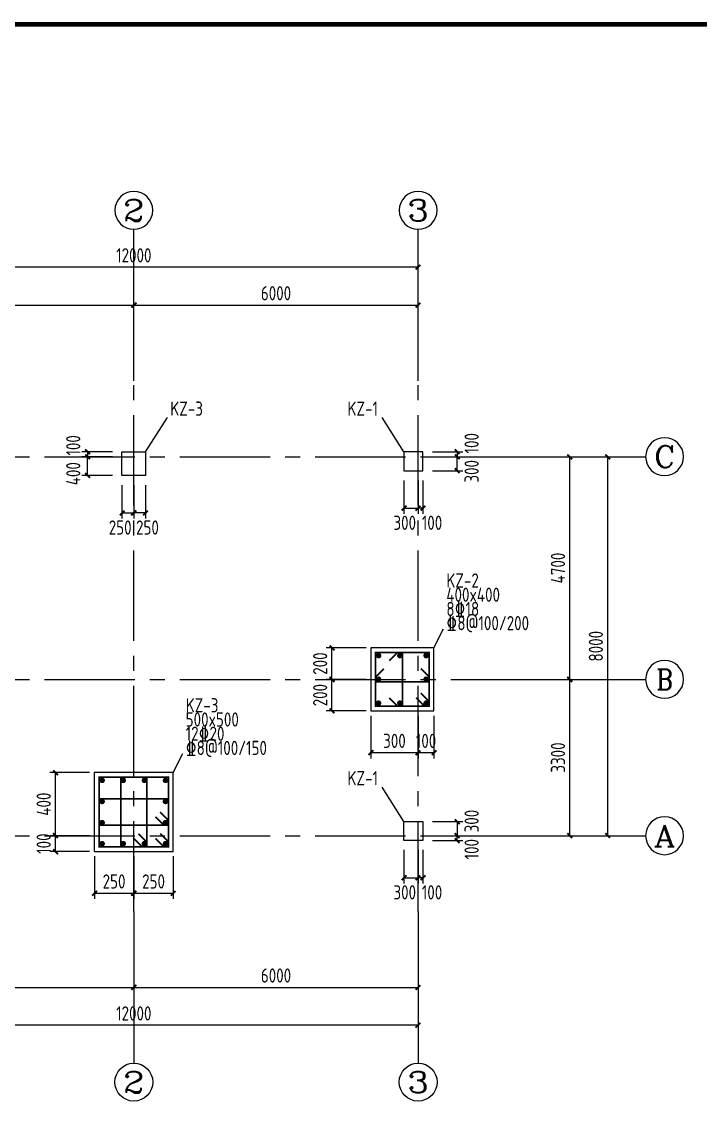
# Model space of a CAD drawing. Header units: millimetres. Extents: x 893615 to 896608, y 39650 to 40458.
# Drawn here: x 895243.5 to 895386.6, y 40004.1 to 40234.6 of the extents above; entities that cross this region are included whole.
import ezdxf
from ezdxf.enums import TextEntityAlignment as Align

# ---------------------------------------------------------------- set-up
doc = ezdxf.new("R2010")
doc.units = ezdxf.units.MM
doc.header["$LTSCALE"] = 1000
doc.header["$MEASUREMENT"] = 0
doc.linetypes.add('CENTER2', pattern=[28.575, 19.05, -3.175, 3.175, -3.175])
for name, color, linetype in [('AXIS', 3, 'Continuous'), ('AXIS_TEXT', 7, 'Continuous'), ('COLU', 2, 'Continuous'), ('DIM', 7, 'Continuous'), ('DOTE', 1, 'Continuous'), ('柱', 2, 'Continuous'), ('柱平法箍筋', 24, 'Continuous'), ('柱平法纵筋', 7, 'Continuous'), ('柱集中标注', 2, 'Continuous')]:
    doc.layers.add(name, color=color, linetype=linetype)
doc.styles.add('_TCH_AXIS', font='COMPLEX', dxfattribs={"bigfont": 'GBCBIG'})
doc.styles.add('COMPLEX', font='COMPLEX')
doc.styles.add('GBHZ', font='gbenor.shx', dxfattribs={"width": 0.9, "bigfont": 'gbcbig.shx'})
doc.dimstyles.new('Y100', dxfattribs={"dimscale": 0, "dimtxt": 3, "dimasz": 0.01, "dimexe": 1.2, "dimexo": 2, "dimgap": 1, "dimtad": 1, "dimdec": 0, "dimlfac": 100, "dimzin": 0, "dimdsep": 46, "dimtxsty": 'GBHZ', "dimblk": 'DX', "dimcen": 0.09, "dimdle": 1, "dimclrd": 7, "dimclre": 7, "dimclrt": 7, "dimadec": 0, "dimazin": 0, "dimtfac": 1, "dimtdec": 0, "dimtix": 1, "dimtmove": 2, "dimatfit": 3, "dimldrblk": 'DX', "dimfxl": 0, "dimtolj": 1, "dimtzin": 0, "dimarcsym": 0})
doc.dimstyles.new('Y30', dxfattribs={"dimscale": 0, "dimtxt": 3, "dimasz": 0.01, "dimexe": 1.2, "dimexo": 1, "dimgap": 1, "dimtad": 1, "dimdec": 0, "dimlfac": 30, "dimzin": 0, "dimdsep": 46, "dimtxsty": 'GBHZ', "dimblk1": 'DX', "dimblk2": 'DX', "dimsah": 1, "dimcen": 0.09, "dimdle": 1, "dimadec": 0, "dimazin": 0, "dimtfac": 1, "dimtdec": 0, "dimtix": 1, "dimtmove": 2, "dimatfit": 3, "dimldrblk": 'DX', "dimfxl": 0, "dimtolj": 1, "dimtzin": 0, "dimarcsym": 0})

# ---------------------------------------------------------------- blocks, each defined once
blk = doc.blocks.new('DX')
at = {"color": 0, "linetype": 'ByBlock', "const_width": 40}
blk.add_lwpolyline([(-54, -51), (46, 49)], dxfattribs=at)
blk = doc.blocks.new('*D193')
at = {"layer": 'Defpoints', "color": 0, "transparency": 16777216}
for p in [(895258.81, 40059.54), (895267.14, 40059.54), (895267.14, 40050.72)]:
    blk.add_point(p, dxfattribs=at)
at = {"layer": 'dim', "color": 0, "lineweight": -2, "transparency": 16777216}
for p, q in [((895258.81, 40058.54), (895258.81, 40049.52)), ((895267.14, 40058.54), (895267.14, 40049.52)), ((895258.82, 40050.72), (895267.13, 40050.72))]:
    blk.add_line(p, q, dxfattribs=at)
at = {"layer": 'dim', "color": 0, "lineweight": -2, "transparency": 16777216, "xscale": 0.01, "yscale": 0.01, "zscale": 0.01, "rotation": 180}
blk.add_blockref('DX', (895258.81, 40050.72), dxfattribs=at)
at = {"layer": 'dim', "color": 0, "lineweight": -2, "transparency": 16777216, "xscale": 0.01, "yscale": 0.01, "zscale": 0.01}
blk.add_blockref('DX', (895267.14, 40050.72), dxfattribs=at)
at = {"layer": 'dim', "color": 0, "transparency": 16777216, "insert": (895262.97, 40053.22), "char_height": 3, "attachment_point": 5, "style": 'GBHZ'}
blk.add_mtext('\\A1;250', dxfattribs=at)
blk = doc.blocks.new('*D194')
at = {"layer": 'Defpoints', "color": 0, "transparency": 16777216}
for p in [(895267.14, 40059.54), (895275.47, 40059.54), (895275.47, 40050.72)]:
    blk.add_point(p, dxfattribs=at)
at = {"layer": 'dim', "color": 0, "lineweight": -2, "transparency": 16777216}
for p, q in [((895267.14, 40058.54), (895267.14, 40049.52)), ((895275.47, 40058.54), (895275.47, 40049.52)), ((895267.15, 40050.72), (895275.46, 40050.72))]:
    blk.add_line(p, q, dxfattribs=at)
at = {"layer": 'dim', "color": 0, "lineweight": -2, "transparency": 16777216, "xscale": 0.01, "yscale": 0.01, "zscale": 0.01, "rotation": 180}
blk.add_blockref('DX', (895267.14, 40050.72), dxfattribs=at)
at = {"layer": 'dim', "color": 0, "lineweight": -2, "transparency": 16777216, "xscale": 0.01, "yscale": 0.01, "zscale": 0.01}
blk.add_blockref('DX', (895275.47, 40050.72), dxfattribs=at)
at = {"layer": 'dim', "color": 0, "transparency": 16777216, "insert": (895271.31, 40053.22), "char_height": 3, "attachment_point": 5, "style": 'GBHZ'}
blk.add_mtext('\\A1;250', dxfattribs=at)
blk = doc.blocks.new('*D195')
at = {"layer": 'Defpoints', "color": 0, "transparency": 16777216}
for p in [(895250.63, 40062.87), (895258.81, 40062.87), (895258.81, 40059.54)]:
    blk.add_point(p, dxfattribs=at)
at = {"layer": 'dim', "color": 0, "lineweight": -2, "transparency": 16777216}
for p, q in [((895257.81, 40062.87), (895249.43, 40062.87)), ((895250.63, 40062.88), (895250.63, 40062.89)), ((895250.63, 40059.54), (895250.63, 40062.87)), ((895257.81, 40059.54), (895249.43, 40059.54)), ((895250.63, 40059.53), (895250.63, 40059.52))]:
    blk.add_line(p, q, dxfattribs=at)
at = {"layer": 'dim', "color": 0, "lineweight": -2, "transparency": 16777216, "xscale": 0.01, "yscale": 0.01, "zscale": 0.01}
for p, rotation in [((895250.63, 40062.87), 270), ((895250.63, 40059.54), 90)]:
    blk.add_blockref('DX', p, dxfattribs=dict(at, rotation=rotation))
at = {"layer": 'dim', "color": 0, "transparency": 16777216, "insert": (895248.13, 40061.2), "char_height": 3, "attachment_point": 5, "rotation": 90, "style": 'GBHZ'}
blk.add_mtext('\\A1;100', dxfattribs=at)
blk = doc.blocks.new('*D196')
at = {"layer": 'Defpoints', "color": 0, "transparency": 16777216}
for p in [(895250.63, 40076.2), (895258.81, 40076.2), (895258.81, 40062.87)]:
    blk.add_point(p, dxfattribs=at)
at = {"layer": 'dim', "color": 0, "lineweight": -2, "transparency": 16777216}
for p, q in [((895257.81, 40076.2), (895249.43, 40076.2)), ((895250.63, 40062.88), (895250.63, 40076.19)), ((895257.81, 40062.87), (895249.43, 40062.87))]:
    blk.add_line(p, q, dxfattribs=at)
at = {"layer": 'dim', "color": 0, "lineweight": -2, "transparency": 16777216, "xscale": 0.01, "yscale": 0.01, "zscale": 0.01}
for p, rotation in [((895250.63, 40076.2), 90), ((895250.63, 40062.87), 270)]:
    blk.add_blockref('DX', p, dxfattribs=dict(at, rotation=rotation))
at = {"layer": 'dim', "color": 0, "transparency": 16777216, "insert": (895248.13, 40069.54), "char_height": 3, "attachment_point": 5, "rotation": 90, "style": 'GBHZ'}
blk.add_mtext('\\A1;400', dxfattribs=at)
blk = doc.blocks.new('_AXISO')
blk.add_circle((0, 0), 0.5)
at = {"layer": 'AXIS_TEXT', "style": 'COMPLEX', "width": 1.041667}
blk.add_attdef('A', text='', height=0.56, dxfattribs=at).set_placement((-0.25, -0.28), (0.25, -0.28), align=Align.FIT)
blk = doc.blocks.new('*D129')
at = {"layer": 'Defpoints', "color": 0, "transparency": 16777216}
for p in [(895207.14, 40046.87), (895267.14, 40046.87), (895267.14, 40030.87)]:
    blk.add_point(p, dxfattribs=at)
at = {"layer": 'dim', "color": 7, "lineweight": -2, "transparency": 16777216}
for p, q in [((895207.14, 40044.87), (895207.14, 40029.67)), ((895267.14, 40044.87), (895267.14, 40029.67)), ((895207.15, 40030.87), (895267.13, 40030.87))]:
    blk.add_line(p, q, dxfattribs=at)
at = {"layer": 'dim', "color": 7, "lineweight": -2, "transparency": 16777216, "xscale": 0.01, "yscale": 0.01, "zscale": 0.01, "rotation": 180}
blk.add_blockref('DX', (895207.14, 40030.87), dxfattribs=at)
at = {"layer": 'dim', "color": 7, "lineweight": -2, "transparency": 16777216, "xscale": 0.01, "yscale": 0.01, "zscale": 0.01}
blk.add_blockref('DX', (895267.14, 40030.87), dxfattribs=at)
at = {"layer": 'dim', "color": 7, "transparency": 16777216, "insert": (895237.14, 40033.37), "char_height": 3, "attachment_point": 5, "style": 'GBHZ'}
blk.add_mtext('\\A1;6000', dxfattribs=at)
blk = doc.blocks.new('*D130')
at = {"layer": 'Defpoints', "color": 0, "transparency": 16777216}
for p in [(895267.14, 40046.87), (895327.14, 40046.87), (895327.14, 40030.87)]:
    blk.add_point(p, dxfattribs=at)
at = {"layer": 'dim', "color": 7, "lineweight": -2, "transparency": 16777216}
for p, q in [((895267.14, 40044.87), (895267.14, 40029.67)), ((895327.14, 40044.87), (895327.14, 40029.67)), ((895267.15, 40030.87), (895327.13, 40030.87))]:
    blk.add_line(p, q, dxfattribs=at)
at = {"layer": 'dim', "color": 7, "lineweight": -2, "transparency": 16777216, "xscale": 0.01, "yscale": 0.01, "zscale": 0.01, "rotation": 180}
blk.add_blockref('DX', (895267.14, 40030.87), dxfattribs=at)
at = {"layer": 'dim', "color": 7, "lineweight": -2, "transparency": 16777216, "xscale": 0.01, "yscale": 0.01, "zscale": 0.01}
blk.add_blockref('DX', (895327.14, 40030.87), dxfattribs=at)
at = {"layer": 'dim', "color": 7, "transparency": 16777216, "insert": (895297.14, 40033.37), "char_height": 3, "attachment_point": 5, "style": 'GBHZ'}
blk.add_mtext('\\A1;6000', dxfattribs=at)
blk = doc.blocks.new('*D131')
at = {"layer": 'Defpoints', "color": 0, "transparency": 16777216}
for p in [(895207.14, 40046.87), (895327.14, 40046.87), (895207.14, 40022.87)]:
    blk.add_point(p, dxfattribs=at)
at = {"layer": 'dim', "color": 7, "lineweight": -2, "transparency": 16777216}
for p, q in [((895207.14, 40044.87), (895207.14, 40021.67)), ((895327.14, 40044.87), (895327.14, 40021.67)), ((895327.13, 40022.87), (895207.15, 40022.87))]:
    blk.add_line(p, q, dxfattribs=at)
at = {"layer": 'dim', "color": 7, "lineweight": -2, "transparency": 16777216, "xscale": 0.01, "yscale": 0.01, "zscale": 0.01, "rotation": 180}
blk.add_blockref('DX', (895207.14, 40022.87), dxfattribs=at)
at = {"layer": 'dim', "color": 7, "lineweight": -2, "transparency": 16777216, "xscale": 0.01, "yscale": 0.01, "zscale": 0.01}
blk.add_blockref('DX', (895327.14, 40022.87), dxfattribs=at)
at = {"layer": 'dim', "color": 7, "transparency": 16777216, "insert": (895267.14, 40025.37), "char_height": 3, "attachment_point": 5, "style": 'GBHZ'}
blk.add_mtext('\\A1;12000', dxfattribs=at)
blk = doc.blocks.new('*D133')
at = {"layer": 'Defpoints', "color": 0, "transparency": 16777216}
for p in [(895267.14, 40174.87), (895207.14, 40158.87), (895267.14, 40158.87)]:
    blk.add_point(p, dxfattribs=at)
at = {"layer": 'dim', "color": 7, "lineweight": -2, "transparency": 16777216}
for p, q in [((895207.14, 40160.87), (895207.14, 40176.07)), ((895267.14, 40160.87), (895267.14, 40176.07)), ((895207.15, 40174.87), (895267.13, 40174.87))]:
    blk.add_line(p, q, dxfattribs=at)
at = {"layer": 'dim', "color": 7, "lineweight": -2, "transparency": 16777216, "xscale": 0.01, "yscale": 0.01, "zscale": 0.01, "rotation": 180}
blk.add_blockref('DX', (895207.14, 40174.87), dxfattribs=at)
at = {"layer": 'dim', "color": 7, "lineweight": -2, "transparency": 16777216, "xscale": 0.01, "yscale": 0.01, "zscale": 0.01}
blk.add_blockref('DX', (895267.14, 40174.87), dxfattribs=at)
at = {"layer": 'dim', "color": 7, "transparency": 16777216, "insert": (895237.14, 40177.37), "char_height": 3, "attachment_point": 5, "style": 'GBHZ'}
blk.add_mtext('\\A1;6000', dxfattribs=at)
blk = doc.blocks.new('*D134')
at = {"layer": 'Defpoints', "color": 0, "transparency": 16777216}
for p in [(895327.14, 40174.87), (895267.14, 40158.87), (895327.14, 40158.87)]:
    blk.add_point(p, dxfattribs=at)
at = {"layer": 'dim', "color": 7, "lineweight": -2, "transparency": 16777216}
for p, q in [((895267.14, 40160.87), (895267.14, 40176.07)), ((895327.14, 40160.87), (895327.14, 40176.07)), ((895267.15, 40174.87), (895327.13, 40174.87))]:
    blk.add_line(p, q, dxfattribs=at)
at = {"layer": 'dim', "color": 7, "lineweight": -2, "transparency": 16777216, "xscale": 0.01, "yscale": 0.01, "zscale": 0.01, "rotation": 180}
blk.add_blockref('DX', (895267.14, 40174.87), dxfattribs=at)
at = {"layer": 'dim', "color": 7, "lineweight": -2, "transparency": 16777216, "xscale": 0.01, "yscale": 0.01, "zscale": 0.01}
blk.add_blockref('DX', (895327.14, 40174.87), dxfattribs=at)
at = {"layer": 'dim', "color": 7, "transparency": 16777216, "insert": (895297.14, 40177.37), "char_height": 3, "attachment_point": 5, "style": 'GBHZ'}
blk.add_mtext('\\A1;6000', dxfattribs=at)
blk = doc.blocks.new('*D135')
at = {"layer": 'Defpoints', "color": 0, "transparency": 16777216}
for p in [(895207.14, 40182.87), (895207.14, 40158.87), (895327.14, 40158.87)]:
    blk.add_point(p, dxfattribs=at)
at = {"layer": 'dim', "color": 7, "lineweight": -2, "transparency": 16777216}
for p, q in [((895207.14, 40160.87), (895207.14, 40184.07)), ((895327.13, 40182.87), (895207.15, 40182.87)), ((895327.14, 40160.87), (895327.14, 40184.07))]:
    blk.add_line(p, q, dxfattribs=at)
at = {"layer": 'dim', "color": 7, "lineweight": -2, "transparency": 16777216, "xscale": 0.01, "yscale": 0.01, "zscale": 0.01, "rotation": 180}
blk.add_blockref('DX', (895207.14, 40182.87), dxfattribs=at)
at = {"layer": 'dim', "color": 7, "lineweight": -2, "transparency": 16777216, "xscale": 0.01, "yscale": 0.01, "zscale": 0.01}
blk.add_blockref('DX', (895327.14, 40182.87), dxfattribs=at)
at = {"layer": 'dim', "color": 7, "transparency": 16777216, "insert": (895267.14, 40185.37), "char_height": 3, "attachment_point": 5, "style": 'GBHZ'}
blk.add_mtext('\\A1;12000', dxfattribs=at)
blk = doc.blocks.new('*D138')
at = {"layer": 'Defpoints', "color": 0, "transparency": 16777216}
for p in [(895343.14, 40142.87), (895367.14, 40142.87), (895343.14, 40062.87)]:
    blk.add_point(p, dxfattribs=at)
at = {"layer": 'dim', "color": 7, "lineweight": -2, "transparency": 16777216}
for p, q in [((895345.14, 40142.87), (895368.34, 40142.87)), ((895367.14, 40062.88), (895367.14, 40142.86)), ((895345.14, 40062.87), (895368.34, 40062.87))]:
    blk.add_line(p, q, dxfattribs=at)
at = {"layer": 'dim', "color": 7, "lineweight": -2, "transparency": 16777216, "xscale": 0.01, "yscale": 0.01, "zscale": 0.01}
for p, rotation in [((895367.14, 40142.87), 90), ((895367.14, 40062.87), 270)]:
    blk.add_blockref('DX', p, dxfattribs=dict(at, rotation=rotation))
at = {"layer": 'dim', "color": 7, "transparency": 16777216, "insert": (895364.64, 40102.87), "char_height": 3, "attachment_point": 5, "rotation": 90, "style": 'GBHZ'}
blk.add_mtext('\\A1;8000', dxfattribs=at)
blk = doc.blocks.new('*D139')
at = {"layer": 'Defpoints', "color": 0, "transparency": 16777216}
for p in [(895343.14, 40095.87), (895359.14, 40095.87), (895343.14, 40062.87)]:
    blk.add_point(p, dxfattribs=at)
at = {"layer": 'dim', "color": 7, "lineweight": -2, "transparency": 16777216}
for p, q in [((895345.14, 40095.87), (895360.34, 40095.87)), ((895359.14, 40062.88), (895359.14, 40095.86)), ((895345.14, 40062.87), (895360.34, 40062.87))]:
    blk.add_line(p, q, dxfattribs=at)
at = {"layer": 'dim', "color": 7, "lineweight": -2, "transparency": 16777216, "xscale": 0.01, "yscale": 0.01, "zscale": 0.01}
for p, rotation in [((895359.14, 40095.87), 90), ((895359.14, 40062.87), 270)]:
    blk.add_blockref('DX', p, dxfattribs=dict(at, rotation=rotation))
at = {"layer": 'dim', "color": 7, "transparency": 16777216, "insert": (895356.64, 40079.37), "char_height": 3, "attachment_point": 5, "rotation": 90, "style": 'GBHZ'}
blk.add_mtext('\\A1;3300', dxfattribs=at)
blk = doc.blocks.new('*D140')
at = {"layer": 'Defpoints', "color": 0, "transparency": 16777216}
for p in [(895343.14, 40142.87), (895359.14, 40142.87), (895343.14, 40095.87)]:
    blk.add_point(p, dxfattribs=at)
at = {"layer": 'dim', "color": 7, "lineweight": -2, "transparency": 16777216}
for p, q in [((895345.14, 40142.87), (895360.34, 40142.87)), ((895359.14, 40095.88), (895359.14, 40142.86)), ((895345.14, 40095.87), (895360.34, 40095.87))]:
    blk.add_line(p, q, dxfattribs=at)
at = {"layer": 'dim', "color": 7, "lineweight": -2, "transparency": 16777216, "xscale": 0.01, "yscale": 0.01, "zscale": 0.01}
for p, rotation in [((895359.14, 40142.87), 90), ((895359.14, 40095.87), 270)]:
    blk.add_blockref('DX', p, dxfattribs=dict(at, rotation=rotation))
at = {"layer": 'dim', "color": 7, "transparency": 16777216, "insert": (895356.64, 40119.37), "char_height": 3, "attachment_point": 5, "rotation": 90, "style": 'GBHZ'}
blk.add_mtext('\\A1;4700', dxfattribs=at)
blk = doc.blocks.new('*D141')
at = {"layer": 'Defpoints', "color": 0, "transparency": 16777216}
for p in [(895264.64, 40138.87), (895267.14, 40138.87), (895267.14, 40130.99)]:
    blk.add_point(p, dxfattribs=at)
at = {"layer": 'dim', "color": 7, "lineweight": -2, "transparency": 16777216}
for p, q in [((895264.64, 40136.87), (895264.64, 40129.79)), ((895267.14, 40136.87), (895267.14, 40129.79)), ((895264.65, 40130.99), (895267.13, 40130.99))]:
    blk.add_line(p, q, dxfattribs=at)
at = {"layer": 'dim', "color": 7, "lineweight": -2, "transparency": 16777216, "xscale": 0.01, "yscale": 0.01, "zscale": 0.01, "rotation": 180}
blk.add_blockref('DX', (895264.64, 40130.99), dxfattribs=at)
at = {"layer": 'dim', "color": 7, "lineweight": -2, "transparency": 16777216, "xscale": 0.01, "yscale": 0.01, "zscale": 0.01}
blk.add_blockref('DX', (895267.14, 40130.99), dxfattribs=at)
at = {"layer": 'dim', "color": 7, "transparency": 16777216, "insert": (895264.26, 40127.92), "char_height": 3, "attachment_point": 5, "style": 'GBHZ'}
blk.add_mtext('\\A1;250', dxfattribs=at)
blk = doc.blocks.new('*D142')
at = {"layer": 'Defpoints', "color": 0, "transparency": 16777216}
for p in [(895257.4, 40142.87), (895264.64, 40142.87), (895264.64, 40138.87)]:
    blk.add_point(p, dxfattribs=at)
at = {"layer": 'dim', "color": 7, "lineweight": -2, "transparency": 16777216}
for p, q in [((895262.64, 40142.87), (895256.2, 40142.87)), ((895257.4, 40138.88), (895257.4, 40142.86)), ((895262.64, 40138.87), (895256.2, 40138.87))]:
    blk.add_line(p, q, dxfattribs=at)
at = {"layer": 'dim', "color": 7, "lineweight": -2, "transparency": 16777216, "xscale": 0.01, "yscale": 0.01, "zscale": 0.01}
for p, rotation in [((895257.4, 40142.87), 90), ((895257.4, 40138.87), 270)]:
    blk.add_blockref('DX', p, dxfattribs=dict(at, rotation=rotation))
at = {"layer": 'dim', "color": 7, "transparency": 16777216, "insert": (895254.36, 40139.28), "char_height": 3, "attachment_point": 5, "rotation": 90, "style": 'GBHZ'}
blk.add_mtext('\\A1;400', dxfattribs=at)
blk = doc.blocks.new('*D143')
at = {"layer": 'Defpoints', "color": 0, "transparency": 16777216}
for p in [(895267.14, 40138.87), (895269.64, 40138.87), (895267.14, 40130.99)]:
    blk.add_point(p, dxfattribs=at)
at = {"layer": 'dim', "color": 7, "lineweight": -2, "transparency": 16777216}
for p, q in [((895267.14, 40136.87), (895267.14, 40129.79)), ((895269.64, 40136.87), (895269.64, 40129.79)), ((895269.63, 40130.99), (895267.15, 40130.99))]:
    blk.add_line(p, q, dxfattribs=at)
at = {"layer": 'dim', "color": 7, "lineweight": -2, "transparency": 16777216, "xscale": 0.01, "yscale": 0.01, "zscale": 0.01, "rotation": 180}
blk.add_blockref('DX', (895267.14, 40130.99), dxfattribs=at)
at = {"layer": 'dim', "color": 7, "lineweight": -2, "transparency": 16777216, "xscale": 0.01, "yscale": 0.01, "zscale": 0.01}
blk.add_blockref('DX', (895269.64, 40130.99), dxfattribs=at)
at = {"layer": 'dim', "color": 7, "transparency": 16777216, "insert": (895270.02, 40127.92), "char_height": 3, "attachment_point": 5, "style": 'GBHZ'}
blk.add_mtext('\\A1;250', dxfattribs=at)
blk = doc.blocks.new('*D144')
at = {"layer": 'Defpoints', "color": 0, "transparency": 16777216}
for p in [(895264.64, 40143.87), (895257.4, 40142.87), (895264.64, 40142.87)]:
    blk.add_point(p, dxfattribs=at)
at = {"layer": 'dim', "color": 7, "lineweight": -2, "transparency": 16777216}
for p, q in [((895262.64, 40143.87), (895256.2, 40143.87)), ((895257.4, 40143.88), (895257.4, 40143.89)), ((895257.4, 40143.87), (895257.4, 40142.87)), ((895262.64, 40142.87), (895256.2, 40142.87)), ((895257.4, 40142.86), (895257.4, 40142.85))]:
    blk.add_line(p, q, dxfattribs=at)
at = {"layer": 'dim', "color": 7, "lineweight": -2, "transparency": 16777216, "xscale": 0.01, "yscale": 0.01, "zscale": 0.01}
for p, rotation in [((895257.4, 40143.87), 270), ((895257.4, 40142.87), 90)]:
    blk.add_blockref('DX', p, dxfattribs=dict(at, rotation=rotation))
at = {"layer": 'dim', "color": 7, "transparency": 16777216, "insert": (895254.36, 40145.26), "char_height": 3, "attachment_point": 5, "rotation": 90, "style": 'GBHZ'}
blk.add_mtext('\\A1;100', dxfattribs=at)
blk = doc.blocks.new('*D78')
at = {"layer": 'Defpoints', "color": 0, "transparency": 16777216}
for p in [(895327.14, 40139.87), (895328.14, 40139.87), (895327.14, 40131.99)]:
    blk.add_point(p, dxfattribs=at)
at = {"layer": 'dim', "color": 7, "lineweight": -2, "transparency": 16777216}
for p, q in [((895327.14, 40137.87), (895327.14, 40130.79)), ((895328.14, 40137.87), (895328.14, 40130.79)), ((895327.13, 40131.99), (895327.12, 40131.99)), ((895328.14, 40131.99), (895327.14, 40131.99)), ((895328.15, 40131.99), (895328.16, 40131.99))]:
    blk.add_line(p, q, dxfattribs=at)
at = {"layer": 'dim', "color": 7, "lineweight": -2, "transparency": 16777216, "xscale": 0.01, "yscale": 0.01, "zscale": 0.01}
blk.add_blockref('DX', (895327.14, 40131.99), dxfattribs=at)
at = {"layer": 'dim', "color": 7, "lineweight": -2, "transparency": 16777216, "xscale": 0.01, "yscale": 0.01, "zscale": 0.01, "rotation": 180}
blk.add_blockref('DX', (895328.14, 40131.99), dxfattribs=at)
at = {"layer": 'dim', "color": 7, "transparency": 16777216, "insert": (895330.07, 40128.92), "char_height": 3, "attachment_point": 5, "style": 'GBHZ'}
blk.add_mtext('\\A1;100', dxfattribs=at)
blk = doc.blocks.new('*D79')
at = {"layer": 'Defpoints', "color": 0, "transparency": 16777216}
for p in [(895328.14, 40142.87), (895335.38, 40142.87), (895328.14, 40139.87)]:
    blk.add_point(p, dxfattribs=at)
at = {"layer": 'dim', "color": 7, "lineweight": -2, "transparency": 16777216}
for p, q in [((895330.14, 40142.87), (895336.58, 40142.87)), ((895335.38, 40139.88), (895335.38, 40142.86)), ((895330.14, 40139.87), (895336.58, 40139.87))]:
    blk.add_line(p, q, dxfattribs=at)
at = {"layer": 'dim', "color": 7, "lineweight": -2, "transparency": 16777216, "xscale": 0.01, "yscale": 0.01, "zscale": 0.01}
for p, rotation in [((895335.38, 40142.87), 90), ((895335.38, 40139.87), 270)]:
    blk.add_blockref('DX', p, dxfattribs=dict(at, rotation=rotation))
at = {"layer": 'dim', "color": 7, "transparency": 16777216, "insert": (895338.42, 40139.78), "char_height": 3, "attachment_point": 5, "rotation": 90, "style": 'GBHZ'}
blk.add_mtext('\\A1;300', dxfattribs=at)
blk = doc.blocks.new('*D80')
at = {"layer": 'Defpoints', "color": 0, "transparency": 16777216}
for p in [(895324.14, 40139.87), (895327.14, 40139.87), (895327.14, 40131.99)]:
    blk.add_point(p, dxfattribs=at)
at = {"layer": 'dim', "color": 7, "lineweight": -2, "transparency": 16777216}
for p, q in [((895324.14, 40137.87), (895324.14, 40130.79)), ((895327.14, 40137.87), (895327.14, 40130.79)), ((895324.15, 40131.99), (895327.13, 40131.99))]:
    blk.add_line(p, q, dxfattribs=at)
at = {"layer": 'dim', "color": 7, "lineweight": -2, "transparency": 16777216, "xscale": 0.01, "yscale": 0.01, "zscale": 0.01, "rotation": 180}
blk.add_blockref('DX', (895324.14, 40131.99), dxfattribs=at)
at = {"layer": 'dim', "color": 7, "lineweight": -2, "transparency": 16777216, "xscale": 0.01, "yscale": 0.01, "zscale": 0.01}
blk.add_blockref('DX', (895327.14, 40131.99), dxfattribs=at)
at = {"layer": 'dim', "color": 7, "transparency": 16777216, "insert": (895324.31, 40128.92), "char_height": 3, "attachment_point": 5, "style": 'GBHZ'}
blk.add_mtext('\\A1;300', dxfattribs=at)
blk = doc.blocks.new('*D81')
at = {"layer": 'Defpoints', "color": 0, "transparency": 16777216}
for p in [(895328.14, 40143.87), (895328.14, 40142.87), (895335.38, 40142.87)]:
    blk.add_point(p, dxfattribs=at)
at = {"layer": 'dim', "color": 7, "lineweight": -2, "transparency": 16777216}
for p, q in [((895330.14, 40143.87), (895336.58, 40143.87)), ((895335.38, 40143.88), (895335.38, 40143.89)), ((895335.38, 40143.87), (895335.38, 40142.87)), ((895330.14, 40142.87), (895336.58, 40142.87)), ((895335.38, 40142.86), (895335.38, 40142.85))]:
    blk.add_line(p, q, dxfattribs=at)
at = {"layer": 'dim', "color": 7, "lineweight": -2, "transparency": 16777216, "xscale": 0.01, "yscale": 0.01, "zscale": 0.01}
for p, rotation in [((895335.38, 40143.87), 270), ((895335.38, 40142.87), 90)]:
    blk.add_blockref('DX', p, dxfattribs=dict(at, rotation=rotation))
at = {"layer": 'dim', "color": 7, "transparency": 16777216, "insert": (895338.42, 40145.71), "char_height": 3, "attachment_point": 5, "rotation": 90, "style": 'GBHZ'}
blk.add_mtext('\\A1;100', dxfattribs=at)
blk = doc.blocks.new('*D82')
at = {"layer": 'Defpoints', "color": 0, "transparency": 16777216}
for p in [(895327.14, 40061.87), (895328.14, 40061.87), (895327.14, 40053.99)]:
    blk.add_point(p, dxfattribs=at)
at = {"layer": 'dim', "color": 7, "lineweight": -2, "transparency": 16777216}
for p, q in [((895327.14, 40059.87), (895327.14, 40052.79)), ((895328.14, 40059.87), (895328.14, 40052.79)), ((895327.13, 40053.99), (895327.12, 40053.99)), ((895328.14, 40053.99), (895327.14, 40053.99)), ((895328.15, 40053.99), (895328.16, 40053.99))]:
    blk.add_line(p, q, dxfattribs=at)
at = {"layer": 'dim', "color": 7, "lineweight": -2, "transparency": 16777216, "xscale": 0.01, "yscale": 0.01, "zscale": 0.01}
blk.add_blockref('DX', (895327.14, 40053.99), dxfattribs=at)
at = {"layer": 'dim', "color": 7, "lineweight": -2, "transparency": 16777216, "xscale": 0.01, "yscale": 0.01, "zscale": 0.01, "rotation": 180}
blk.add_blockref('DX', (895328.14, 40053.99), dxfattribs=at)
at = {"layer": 'dim', "color": 7, "transparency": 16777216, "insert": (895330.07, 40050.92), "char_height": 3, "attachment_point": 5, "style": 'GBHZ'}
blk.add_mtext('\\A1;100', dxfattribs=at)
blk = doc.blocks.new('*D83')
at = {"layer": 'Defpoints', "color": 0, "transparency": 16777216}
for p in [(895328.14, 40065.87), (895328.14, 40062.87), (895335.38, 40062.87)]:
    blk.add_point(p, dxfattribs=at)
at = {"layer": 'dim', "color": 7, "lineweight": -2, "transparency": 16777216}
for p, q in [((895330.14, 40065.87), (895336.58, 40065.87)), ((895335.38, 40065.86), (895335.38, 40062.88)), ((895330.14, 40062.87), (895336.58, 40062.87))]:
    blk.add_line(p, q, dxfattribs=at)
at = {"layer": 'dim', "color": 7, "lineweight": -2, "transparency": 16777216, "xscale": 0.01, "yscale": 0.01, "zscale": 0.01}
for p, rotation in [((895335.38, 40065.87), 90), ((895335.38, 40062.87), 270)]:
    blk.add_blockref('DX', p, dxfattribs=dict(at, rotation=rotation))
at = {"layer": 'dim', "color": 7, "transparency": 16777216, "insert": (895338.42, 40065.96), "char_height": 3, "attachment_point": 5, "rotation": 90, "style": 'GBHZ'}
blk.add_mtext('\\A1;300', dxfattribs=at)
blk = doc.blocks.new('*D84')
at = {"layer": 'Defpoints', "color": 0, "transparency": 16777216}
for p in [(895324.14, 40061.87), (895327.14, 40061.87), (895327.14, 40053.99)]:
    blk.add_point(p, dxfattribs=at)
at = {"layer": 'dim', "color": 7, "lineweight": -2, "transparency": 16777216}
for p, q in [((895324.14, 40059.87), (895324.14, 40052.79)), ((895327.14, 40059.87), (895327.14, 40052.79)), ((895324.15, 40053.99), (895327.13, 40053.99))]:
    blk.add_line(p, q, dxfattribs=at)
at = {"layer": 'dim', "color": 7, "lineweight": -2, "transparency": 16777216, "xscale": 0.01, "yscale": 0.01, "zscale": 0.01, "rotation": 180}
blk.add_blockref('DX', (895324.14, 40053.99), dxfattribs=at)
at = {"layer": 'dim', "color": 7, "lineweight": -2, "transparency": 16777216, "xscale": 0.01, "yscale": 0.01, "zscale": 0.01}
blk.add_blockref('DX', (895327.14, 40053.99), dxfattribs=at)
at = {"layer": 'dim', "color": 7, "transparency": 16777216, "insert": (895324.31, 40050.92), "char_height": 3, "attachment_point": 5, "style": 'GBHZ'}
blk.add_mtext('\\A1;300', dxfattribs=at)
blk = doc.blocks.new('*D85')
at = {"layer": 'Defpoints', "color": 0, "transparency": 16777216}
for p in [(895328.14, 40062.87), (895335.38, 40062.87), (895328.14, 40061.87)]:
    blk.add_point(p, dxfattribs=at)
at = {"layer": 'dim', "color": 7, "lineweight": -2, "transparency": 16777216}
for p, q in [((895330.14, 40062.87), (895336.58, 40062.87)), ((895335.38, 40062.88), (895335.38, 40062.89)), ((895335.38, 40061.87), (895335.38, 40062.87)), ((895330.14, 40061.87), (895336.58, 40061.87)), ((895335.38, 40061.86), (895335.38, 40061.85))]:
    blk.add_line(p, q, dxfattribs=at)
at = {"layer": 'dim', "color": 7, "lineweight": -2, "transparency": 16777216, "xscale": 0.01, "yscale": 0.01, "zscale": 0.01}
for p, rotation in [((895335.38, 40062.87), 270), ((895335.38, 40061.87), 90)]:
    blk.add_blockref('DX', p, dxfattribs=dict(at, rotation=rotation))
at = {"layer": 'dim', "color": 7, "transparency": 16777216, "insert": (895338.42, 40060.03), "char_height": 3, "attachment_point": 5, "rotation": 90, "style": 'GBHZ'}
blk.add_mtext('\\A1;100', dxfattribs=at)
blk = doc.blocks.new('*D58')
at = {"layer": 'Defpoints', "color": 0, "transparency": 16777216}
for p in [(895327.14, 40089.2), (895330.47, 40089.2), (895327.14, 40080.39)]:
    blk.add_point(p, dxfattribs=at)
at = {"layer": 'dim', "color": 0, "lineweight": -2, "transparency": 16777216}
for p, q in [((895327.14, 40088.2), (895327.14, 40079.19)), ((895330.47, 40088.2), (895330.47, 40079.19)), ((895327.13, 40080.39), (895327.12, 40080.39)), ((895330.47, 40080.39), (895327.14, 40080.39)), ((895330.48, 40080.39), (895330.49, 40080.39))]:
    blk.add_line(p, q, dxfattribs=at)
at = {"layer": 'dim', "color": 0, "lineweight": -2, "transparency": 16777216, "xscale": 0.01, "yscale": 0.01, "zscale": 0.01}
blk.add_blockref('DX', (895327.14, 40080.39), dxfattribs=at)
at = {"layer": 'dim', "color": 0, "lineweight": -2, "transparency": 16777216, "xscale": 0.01, "yscale": 0.01, "zscale": 0.01, "rotation": 180}
blk.add_blockref('DX', (895330.47, 40080.39), dxfattribs=at)
at = {"layer": 'dim', "color": 0, "transparency": 16777216, "insert": (895328.81, 40082.89), "char_height": 3, "attachment_point": 5, "style": 'GBHZ'}
blk.add_mtext('\\A1;100', dxfattribs=at)
blk = doc.blocks.new('*D59')
at = {"layer": 'Defpoints', "color": 0, "transparency": 16777216}
for p in [(895317.14, 40089.2), (895327.14, 40089.2), (895317.14, 40080.39)]:
    blk.add_point(p, dxfattribs=at)
at = {"layer": 'dim', "color": 0, "lineweight": -2, "transparency": 16777216}
for p, q in [((895317.14, 40088.2), (895317.14, 40079.19)), ((895327.14, 40088.2), (895327.14, 40079.19)), ((895327.13, 40080.39), (895317.15, 40080.39))]:
    blk.add_line(p, q, dxfattribs=at)
at = {"layer": 'dim', "color": 0, "lineweight": -2, "transparency": 16777216, "xscale": 0.01, "yscale": 0.01, "zscale": 0.01, "rotation": 180}
blk.add_blockref('DX', (895317.14, 40080.39), dxfattribs=at)
at = {"layer": 'dim', "color": 0, "lineweight": -2, "transparency": 16777216, "xscale": 0.01, "yscale": 0.01, "zscale": 0.01}
blk.add_blockref('DX', (895327.14, 40080.39), dxfattribs=at)
at = {"layer": 'dim', "color": 0, "transparency": 16777216, "insert": (895322.14, 40082.89), "char_height": 3, "attachment_point": 5, "style": 'GBHZ'}
blk.add_mtext('\\A1;300', dxfattribs=at)
blk = doc.blocks.new('*D60')
at = {"layer": 'Defpoints', "color": 0, "transparency": 16777216}
for p in [(895308.96, 40095.87), (895317.14, 40095.87), (895317.14, 40089.2)]:
    blk.add_point(p, dxfattribs=at)
at = {"layer": 'dim', "color": 0, "lineweight": -2, "transparency": 16777216}
for p, q in [((895316.14, 40095.87), (895307.76, 40095.87)), ((895308.96, 40089.21), (895308.96, 40095.86)), ((895316.14, 40089.2), (895307.76, 40089.2))]:
    blk.add_line(p, q, dxfattribs=at)
at = {"layer": 'dim', "color": 0, "lineweight": -2, "transparency": 16777216, "xscale": 0.01, "yscale": 0.01, "zscale": 0.01}
for p, rotation in [((895308.96, 40095.87), 90), ((895308.96, 40089.2), 270)]:
    blk.add_blockref('DX', p, dxfattribs=dict(at, rotation=rotation))
at = {"layer": 'dim', "color": 0, "transparency": 16777216, "insert": (895306.46, 40092.54), "char_height": 3, "attachment_point": 5, "rotation": 90, "style": 'GBHZ'}
blk.add_mtext('\\A1;200', dxfattribs=at)
blk = doc.blocks.new('*D61')
at = {"layer": 'Defpoints', "color": 0, "transparency": 16777216}
for p in [(895308.96, 40102.54), (895317.14, 40102.54), (895317.14, 40095.87)]:
    blk.add_point(p, dxfattribs=at)
at = {"layer": 'dim', "color": 0, "lineweight": -2, "transparency": 16777216}
for p, q in [((895316.14, 40102.54), (895307.76, 40102.54)), ((895308.96, 40095.88), (895308.96, 40102.53)), ((895316.14, 40095.87), (895307.76, 40095.87))]:
    blk.add_line(p, q, dxfattribs=at)
at = {"layer": 'dim', "color": 0, "lineweight": -2, "transparency": 16777216, "xscale": 0.01, "yscale": 0.01, "zscale": 0.01}
for p, rotation in [((895308.96, 40102.54), 90), ((895308.96, 40095.87), 270)]:
    blk.add_blockref('DX', p, dxfattribs=dict(at, rotation=rotation))
at = {"layer": 'dim', "color": 0, "transparency": 16777216, "insert": (895306.46, 40099.2), "char_height": 3, "attachment_point": 5, "rotation": 90, "style": 'GBHZ'}
blk.add_mtext('\\A1;200', dxfattribs=at)

msp = doc.modelspace()

# ---------------------------------------------------------------- linework, layer by layer
at = {"color": 0, "const_width": 1}
msp.add_lwpolyline([(895647.565, 39660.145), (894841.565, 39660.145), (894841.565, 40234.145), (895647.565, 40234.145)], close=True, dxfattribs=at)
at = {"layer": 'AXIS', "color": 0}
for p, q in [((895267.14, 40158.87), (895267.14, 40190.87)), ((895327.14, 40158.87), (895327.14, 40190.87)), ((895343.14, 40142.87), (895375.14, 40142.87)), ((895343.14, 40095.87), (895375.14, 40095.87)), ((895343.14, 40062.87), (895375.14, 40062.87)), ((895267.14, 40046.87), (895267.14, 40014.87)), ((895327.14, 40046.87), (895327.14, 40014.87))]:
    msp.add_line(p, q, dxfattribs=at)
at = {"layer": 'COLU'}
for points in [[(895264.64, 40143.87), (895269.64, 40143.87), (895269.64, 40138.87), (895264.64, 40138.87)], [(895328.14, 40143.87), (895324.14, 40143.87), (895324.14, 40139.87), (895328.14, 40139.87)], [(895328.14, 40061.87), (895324.14, 40061.87), (895324.14, 40065.87), (895328.14, 40065.87)]]:
    msp.add_lwpolyline(points, close=True, dxfattribs=at)
at = {"layer": 'DOTE', "linetype": 'CENTER2', "ltscale": 0.001}
for p, q in [((895267.14, 40046.87), (895267.14, 40158.87)), ((895327.14, 40046.87), (895327.14, 40158.87)), ((895191.14, 40142.87), (895343.14, 40142.87)), ((895191.14, 40095.87), (895343.14, 40095.87)), ((895191.14, 40062.87), (895343.14, 40062.87))]:
    msp.add_line(p, q, dxfattribs=at)
at = {"layer": '柱'}
for points in [[(895330.473, 40089.203), (895330.473, 40102.536), (895317.14, 40102.536), (895317.14, 40089.203)], [(895275.473, 40059.536), (895275.473, 40076.203), (895258.807, 40076.203), (895258.807, 40059.536)]]:
    msp.add_lwpolyline(points, close=True, dxfattribs=at)
at = {"layer": '柱平法箍筋', "const_width": 0.35}
for points in [[(895326.706, 40091.971), (895328.473, 40090.203), (895329.473, 40090.203), (895329.473, 40091.203), (895329.473, 40090.203), (895329.473, 40101.536), (895318.14, 40101.536), (895318.14, 40090.203), (895328.473, 40090.203), (895329.473, 40090.203), (895329.473, 40091.203), (895327.706, 40092.971)], [(895321.039, 40099.769), (895322.807, 40101.536), (895323.807, 40101.536), (895323.807, 40090.203), (895323.807, 40091.203), (895323.807, 40090.203), (895322.807, 40090.203), (895321.039, 40091.971)], [(895327.706, 40098.138), (895329.473, 40096.37), (895329.473, 40095.37), (895318.14, 40095.37), (895319.14, 40095.37), (895318.14, 40095.37), (895318.14, 40096.37), (895319.908, 40098.138)], [(895271.706, 40062.304), (895273.473, 40060.536), (895274.473, 40060.536), (895274.473, 40061.536), (895274.473, 40060.536), (895274.473, 40075.203), (895259.807, 40075.203), (895259.807, 40060.536), (895273.473, 40060.536), (895274.473, 40060.536), (895274.473, 40061.536), (895272.706, 40063.304)], [(895267.128, 40062.304), (895268.896, 40060.536), (895269.896, 40060.536), (895269.896, 40061.536), (895269.896, 40060.536), (895269.896, 40075.203), (895264.384, 40075.203), (895264.384, 40060.536), (895268.896, 40060.536), (895269.896, 40060.536), (895269.896, 40061.536), (895268.128, 40063.304)], [(895271.706, 40066.86), (895273.473, 40065.092), (895274.473, 40065.092), (895274.473, 40066.092), (895274.473, 40065.092), (895274.473, 40070.648), (895259.807, 40070.648), (895259.807, 40065.092), (895273.473, 40065.092), (895274.473, 40065.092), (895274.473, 40066.092), (895272.706, 40067.86)]]:
    msp.add_lwpolyline(points, dxfattribs=at)
at = {"layer": '柱平法纵筋', "const_width": 0.583}
for points in [[(895319.082, 40100.886, 1), (895318.498, 40100.886, 1), (895319.082, 40100.886, 1)], [(895323.571, 40100.886, 1), (895322.987, 40100.886, 1), (895323.571, 40100.886, 1)], [(895329.115, 40100.886, 1), (895328.532, 40100.886, 1), (895329.115, 40100.886, 1)], [(895318.79, 40095.606, 1), (895318.79, 40096.189, 1), (895318.79, 40095.606, 1)], [(895328.823, 40095.606, 1), (895328.823, 40096.189, 1), (895328.823, 40095.606, 1)], [(895319.082, 40090.853, 1), (895318.498, 40090.853, 1), (895319.082, 40090.853, 1)], [(895323.571, 40090.853, 1), (895322.987, 40090.853, 1), (895323.571, 40090.853, 1)], [(895329.115, 40090.853, 1), (895328.532, 40090.853, 1), (895329.115, 40090.853, 1)], [(895260.748, 40074.553, 1), (895260.165, 40074.553, 1), (895260.748, 40074.553, 1)], [(895265.204, 40074.553, 1), (895264.621, 40074.553, 1), (895265.204, 40074.553, 1)], [(895269.659, 40074.553, 1), (895269.076, 40074.553, 1), (895269.659, 40074.553, 1)], [(895274.115, 40074.553, 1), (895273.532, 40074.553, 1), (895274.115, 40074.553, 1)], [(895260.748, 40070.098, 1), (895260.165, 40070.098, 1), (895260.748, 40070.098, 1)], [(895274.115, 40070.098, 1), (895273.532, 40070.098, 1), (895274.115, 40070.098, 1)], [(895260.748, 40065.642, 1), (895260.165, 40065.642, 1), (895260.748, 40065.642, 1)], [(895274.115, 40065.642, 1), (895273.532, 40065.642, 1), (895274.115, 40065.642, 1)], [(895260.748, 40061.186, 1), (895260.165, 40061.186, 1), (895260.748, 40061.186, 1)], [(895265.204, 40061.186, 1), (895264.621, 40061.186, 1), (895265.204, 40061.186, 1)], [(895269.659, 40061.186, 1), (895269.076, 40061.186, 1), (895269.659, 40061.186, 1)], [(895274.115, 40061.186, 1), (895273.532, 40061.186, 1), (895274.115, 40061.186, 1)]]:
    msp.add_lwpolyline(points, format="xyb", dxfattribs=at)
at = {"layer": '柱集中标注'}
for p, q in [((895269.64, 40143.87), (895274.216, 40151.111)), ((895324.14, 40143.87), (895319.564, 40151.111)), ((895330.473, 40102.536), (895332.473, 40106.536)), ((895275.473, 40076.203), (895277.473, 40080.203)), ((895324.14, 40065.87), (895319.564, 40073.111))]:
    msp.add_line(p, q, dxfattribs=at)

# ---------------------------------------------------------------- block references
at = {"layer": 'AXIS', "color": 0}
ref = msp.add_blockref('_AXISO', (895267.14, 40194.87), dxfattribs=dict(at, xscale=-8, yscale=8, zscale=8, rotation=180))
ref.add_attrib('A', '2', dxfattribs={"layer": 'AXIS_TEXT', "color": 0, "height": 4.525, "style": '_TCH_AXIS', "width": 1.5}).set_placement((895264.877, 40192.607), (895269.403, 40192.607), align=Align.FIT)
ref = msp.add_blockref('_AXISO', (895327.14, 40194.87), dxfattribs=dict(at, xscale=-8, yscale=8, zscale=8, rotation=180))
ref.add_attrib('A', '3', dxfattribs={"layer": 'AXIS_TEXT', "color": 0, "height": 4.525, "style": '_TCH_AXIS', "width": 1.5}).set_placement((895324.877, 40192.607), (895329.403, 40192.607), align=Align.FIT)
ref = msp.add_blockref('_AXISO', (895379.14, 40142.87), dxfattribs=dict(at, xscale=-8, yscale=8, zscale=8))
ref.add_attrib('A', 'C', dxfattribs={"layer": 'AXIS_TEXT', "color": 0, "height": 4.525, "style": '_TCH_AXIS', "width": 1.4}).set_placement((895376.877, 40140.607), (895381.403, 40140.607), align=Align.FIT)
ref = msp.add_blockref('_AXISO', (895379.14, 40095.87), dxfattribs=dict(at, xscale=-8, yscale=8, zscale=8))
ref.add_attrib('A', 'B', dxfattribs={"layer": 'AXIS_TEXT', "color": 0, "height": 4.353, "style": '_TCH_AXIS'}).set_placement((895377.378, 40093.694), (895380.902, 40093.694), align=Align.FIT)
ref = msp.add_blockref('_AXISO', (895379.14, 40062.87), dxfattribs=dict(at, xscale=-8, yscale=8, zscale=8))
ref.add_attrib('A', 'A', dxfattribs={"layer": 'AXIS_TEXT', "color": 0, "height": 4.525, "style": '_TCH_AXIS', "width": 1.166667}).set_placement((895376.877, 40060.607), (895381.403, 40060.607), align=Align.FIT)
ref = msp.add_blockref('_AXISO', (895267.14, 40010.87), dxfattribs=dict(at, xscale=8, yscale=8, zscale=8))
ref.add_attrib('A', '2', dxfattribs={"layer": 'AXIS_TEXT', "color": 0, "height": 4.525, "style": '_TCH_AXIS', "width": 1.5}).set_placement((895264.877, 40008.607), (895269.403, 40008.607), align=Align.FIT)
ref = msp.add_blockref('_AXISO', (895327.14, 40010.87), dxfattribs=dict(at, xscale=8, yscale=8, zscale=8))
ref.add_attrib('A', '3', dxfattribs={"layer": 'AXIS_TEXT', "color": 0, "height": 4.525, "style": '_TCH_AXIS', "width": 1.5}).set_placement((895324.877, 40008.607), (895329.403, 40008.607), align=Align.FIT)

# ---------------------------------------------------------------- texts
at = {"layer": '柱集中标注', "style": 'GBHZ', "width": 0.9}
for s, p in [('KZ-3', (895274.829, 40151.511)), ('KZ-1', (895312.219, 40151.511)), ('KZ-2', (895333.086, 40115.236)), ('400x400', (895333.086, 40112.236)), ('%%1328@100/200', (895333.086, 40106.236)), ('KZ-3', (895278.086, 40088.903)), ('500x500', (895278.086, 40085.903)), ('%%1328@100/150', (895278.086, 40079.903)), ('KZ-1', (895312.219, 40073.511))]:
    msp.add_text(s, height=3, dxfattribs=at).set_placement(p)
at = {"layer": '柱集中标注', "color": 1, "style": 'GBHZ', "width": 0.9}
for s, p in [('8%%13218', (895333.086, 40109.236)), ('12%%13220', (895278.086, 40082.903))]:
    msp.add_text(s, height=3, dxfattribs=at).set_placement(p)

# ---------------------------------------------------------------- dimensions: what is measured, and where the dimension line sits
at = {"layer": 'dim'}
for base, p1, p2, dimstyle, picture, middle in [((895207.14, 40182.87), (895327.14, 40158.87), (895207.14, 40158.87), 'Y100', '*D135', (895267.14, 40185.37)), ((895267.14, 40174.87), (895207.14, 40158.87), (895267.14, 40158.87), 'Y100', '*D133', (895237.14, 40177.37)), ((895327.14, 40174.87), (895267.14, 40158.87), (895327.14, 40158.87), 'Y100', '*D134', (895297.14, 40177.37)), ((895267.14, 40050.72), (895258.807, 40059.536), (895267.14, 40059.536), 'Y30', '*D193', (895262.973, 40053.22)), ((895275.473, 40050.72), (895267.14, 40059.536), (895275.473, 40059.536), 'Y30', '*D194', (895271.307, 40053.22)), ((895267.14, 40030.87), (895207.14, 40046.87), (895267.14, 40046.87), 'Y100', '*D129', (895237.14, 40033.37)), ((895207.14, 40022.87), (895327.14, 40046.87), (895207.14, 40046.87), 'Y100', '*D131', (895267.14, 40025.37)), ((895327.14, 40030.87), (895267.14, 40046.87), (895327.14, 40046.87), 'Y100', '*D130', (895297.14, 40033.37))]:
    dim = msp.add_linear_dim(base=base, p1=p1, p2=p2, dimstyle=dimstyle, override={"dimscale": 1}, dxfattribs=at)
    dim.commit()
    dim.dimension.update_dxf_attribs({"geometry": picture, "text_midpoint": middle})
for base, p1, p2, angle, picture, middle in [((895257.396, 40142.87), (895264.64, 40143.87), (895264.64, 40142.87), 270, '*D144', (895254.364, 40145.256)), ((895335.384, 40142.87), (895328.14, 40143.87), (895328.14, 40142.87), 270, '*D81', (895338.416, 40145.705)), ((895257.396, 40142.87), (895264.64, 40138.87), (895264.64, 40142.87), 90, '*D142', (895254.364, 40139.283)), ((895335.384, 40142.87), (895328.14, 40139.87), (895328.14, 40142.87), 90, '*D79', (895338.416, 40139.783)), ((895327.14, 40131.992), (895328.14, 40139.87), (895327.14, 40139.87), 180, '*D78', (895330.068, 40128.92)), ((895267.14, 40130.992), (895269.64, 40138.87), (895267.14, 40138.87), 180, '*D143', (895270.021, 40127.92)), ((895335.384, 40062.87), (895328.14, 40065.87), (895328.14, 40062.87), 270, '*D83', (895338.416, 40065.956)), ((895335.384, 40062.87), (895328.14, 40061.87), (895328.14, 40062.87), 90, '*D85', (895338.416, 40060.035)), ((895327.14, 40053.992), (895328.14, 40061.87), (895327.14, 40061.87), 180, '*D82', (895330.068, 40050.92))]:
    dim = msp.add_linear_dim(base=base, p1=p1, p2=p2, angle=angle, dimstyle='Y100', override={"dimscale": 1, "dimfxl": 2}, dxfattribs=at)
    dim.commit()
    dim.dimension.update_dxf_attribs({"geometry": picture, "text_midpoint": middle, "dimtype": 160})
for base, p1, p2, angle, dimstyle, picture, middle in [((895367.14, 40142.87), (895343.14, 40062.87), (895343.14, 40142.87), 90, 'Y100', '*D138', (895364.64, 40102.87)), ((895359.14, 40142.87), (895343.14, 40095.87), (895343.14, 40142.87), 90, 'Y100', '*D140', (895356.64, 40119.37)), ((895308.962, 40102.536), (895317.14, 40095.87), (895317.14, 40102.536), 90, 'Y30', '*D61', (895306.462, 40099.203)), ((895308.962, 40095.87), (895317.14, 40089.203), (895317.14, 40095.87), 90, 'Y30', '*D60', (895306.462, 40092.536)), ((895359.14, 40095.87), (895343.14, 40062.87), (895343.14, 40095.87), 90, 'Y100', '*D139', (895356.64, 40079.37)), ((895317.14, 40080.387), (895327.14, 40089.203), (895317.14, 40089.203), 180, 'Y30', '*D59', (895322.14, 40082.887)), ((895327.14, 40080.387), (895330.473, 40089.203), (895327.14, 40089.203), 180, 'Y30', '*D58', (895328.807, 40082.887)), ((895250.628, 40076.203), (895258.807, 40062.87), (895258.807, 40076.203), 90, 'Y30', '*D196', (895248.128, 40069.536)), ((895250.628, 40062.87), (895258.807, 40059.536), (895258.807, 40062.87), 90, 'Y30', '*D195', (895248.128, 40061.203))]:
    dim = msp.add_linear_dim(base=base, p1=p1, p2=p2, angle=angle, dimstyle=dimstyle, override={"dimscale": 1}, dxfattribs=at)
    dim.commit()
    dim.dimension.update_dxf_attribs({"geometry": picture, "text_midpoint": middle})
for base, p1, p2, picture, middle in [((895327.14, 40131.992), (895324.14, 40139.87), (895327.14, 40139.87), '*D80', (895324.306, 40128.92)), ((895267.14, 40130.992), (895264.64, 40138.87), (895267.14, 40138.87), '*D141', (895264.259, 40127.92)), ((895327.14, 40053.992), (895324.14, 40061.87), (895327.14, 40061.87), '*D84', (895324.306, 40050.92))]:
    dim = msp.add_linear_dim(base=base, p1=p1, p2=p2, dimstyle='Y100', override={"dimscale": 1, "dimfxl": 2}, dxfattribs=at)
    dim.commit()
    dim.dimension.update_dxf_attribs({"geometry": picture, "text_midpoint": middle, "dimtype": 160})

doc.saveas('drawing.dxf')
